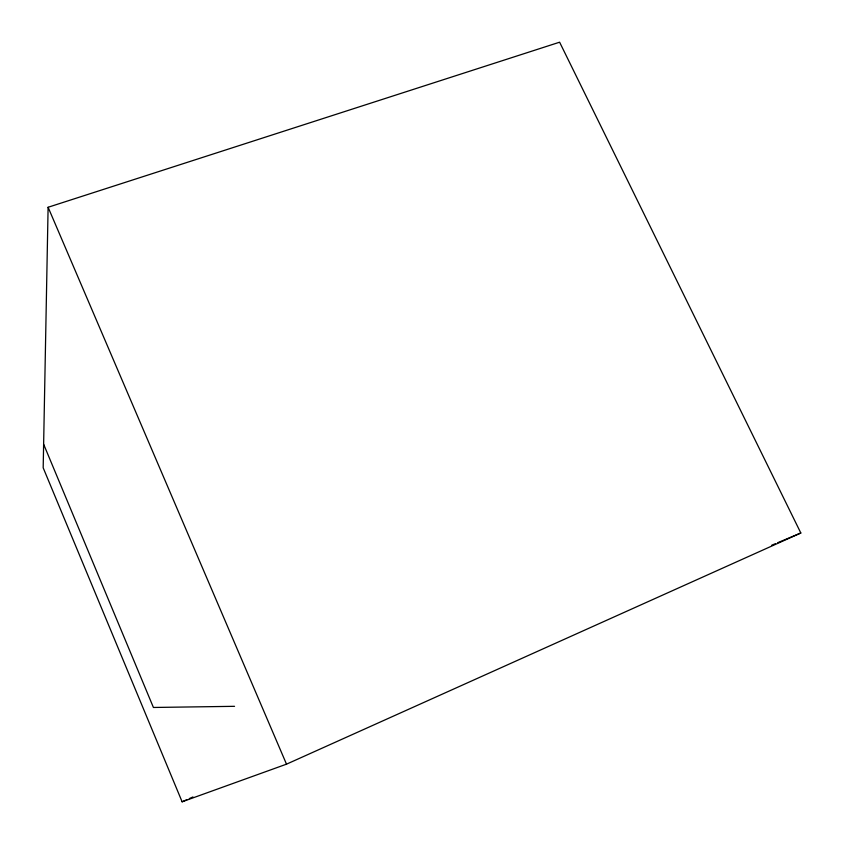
<?xml version="1.0" encoding="UTF-8"?>
<svg xmlns="http://www.w3.org/2000/svg" width="844" height="844" viewBox="0 0 844 844"><rect width="100%" height="100%" fill="white"/><g stroke="black" fill="none" stroke-linecap="round" stroke-linejoin="round"><path stroke-width="1.27" d="M48.108 207.265L43.181 467.798L182.114 801.8L286.506 764.168L800.819 532.997L559.614 42.2L48.108 207.265L286.506 764.168M182.114 801.8L186.935 799.648M189.341 798.572L192.949 796.947M771.69 545.245L775.33 543.715M777.757 542.692L800.819 532.997M234.548 706.322L153.418 707.472L43.624 444.208"/></g></svg>
